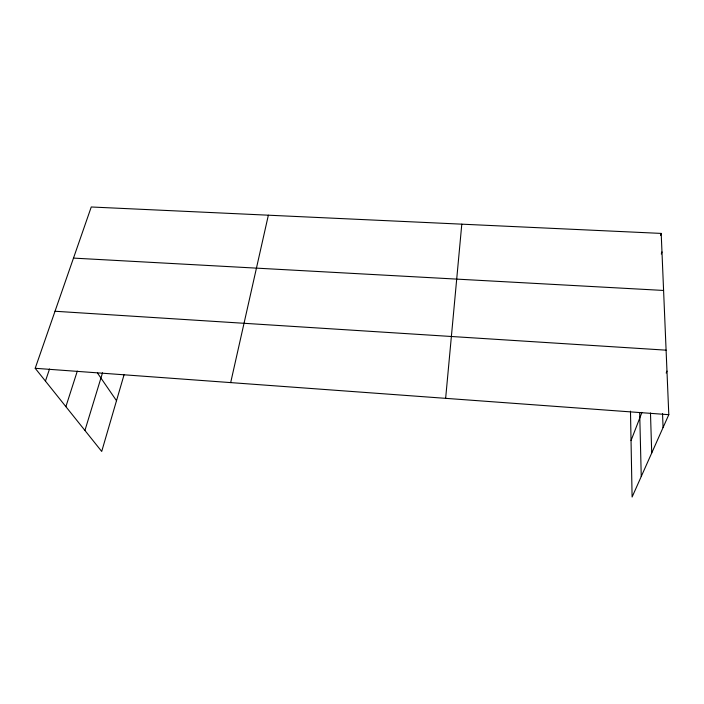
<?xml version="1.0" encoding="UTF-8"?>
<svg xmlns="http://www.w3.org/2000/svg" width="704" height="704" viewBox="0 0 704 704"><rect width="100%" height="100%" fill="white"/><g stroke="black" fill="none" stroke-linecap="round" stroke-linejoin="round"><path stroke-width="1.06" d="M445.641 398.341L461.798 224.162M230.683 382.606L268.356 215.195M124.15 374.484L101.71 451.44L35.2 368.289L91.256 206.985L661.197 233.411L668.8 414.682L632.104 497.015L630.476 411.154M84.929 430.461L102.529 372.803M660.581 235.382L661.197 233.411M65.886 406.657L77.308 371.096M661.302 254.021L661.971 251.944M45.434 381.093L49.535 368.993M631.03 440.572L641.96 412.386M666.178 373.058L666.97 371.105M73.498 258.104L663.59 290.453M55.018 311.256L666.09 350.161M35.2 368.289L668.8 414.682M97.513 373.076L116.503 400.699M662.534 413.459L663.071 427.53M650.478 412.975L651.719 453.006M639.681 412.438L641.247 476.494"/></g></svg>
